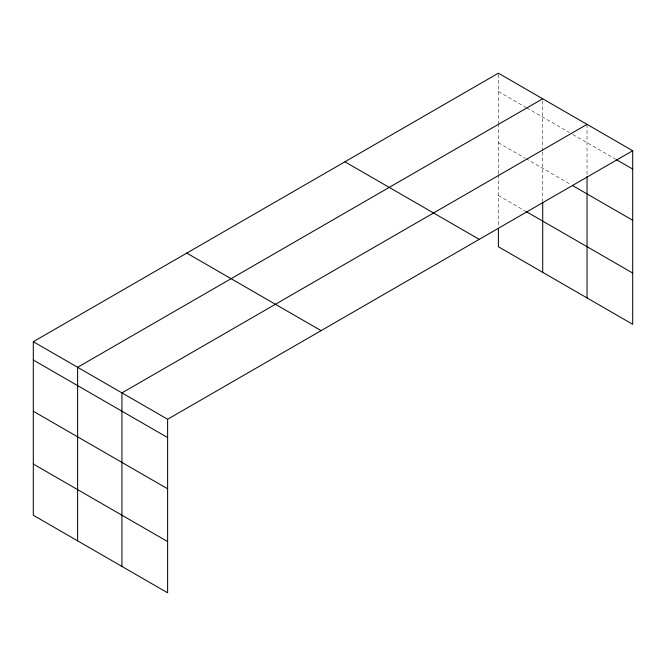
<?xml version="1.0" encoding="UTF-8"?>
<svg xmlns="http://www.w3.org/2000/svg" width="666" height="666" viewBox="0 0 666 666"><rect width="100%" height="100%" fill="white"/><g stroke="black" fill="none" stroke-linecap="round" stroke-linejoin="round"><path stroke-width="0.5" stroke-dasharray="3.33 2.5" d="M498.384 173.784L498.384 125.316M498.384 124.292L498.384 73.193M542.707 151.931L542.707 201.44M542.707 150.907L542.707 98.784M587.037 174.45L587.037 124.376M498.384 91.508L525.865 107.376M526.756 107.884L569.305 132.451M572.852 134.499L615.684 159.232M498.384 142.732L524.983 158.092M525.865 158.6L571.078 184.698M498.384 195.513L524.983 210.872M498.384 174.817L498.384 226.257"/><path stroke-width="1" d="M632.7 150.741L498.384 73.193L33.3 341.708L33.3 515.259L167.616 592.807L167.616 419.255L632.7 150.741L632.7 324.292L498.384 246.745L498.384 228.305M587.037 176.498L587.037 297.927M542.707 98.784L77.622 367.299L77.622 540.85M587.037 124.376L121.945 392.89L121.945 566.441M616.583 159.748L632.7 169.047M572.852 185.722L632.7 220.28M525.865 211.38L632.7 273.06M344.905 161.805L479.22 239.352M186.78 253.105L321.095 330.644M33.3 341.708L167.616 419.255M33.3 360.023L167.616 437.57M33.3 411.247L167.616 488.794M33.3 464.036L167.616 541.575M542.707 202.481L542.707 272.336"/></g></svg>
